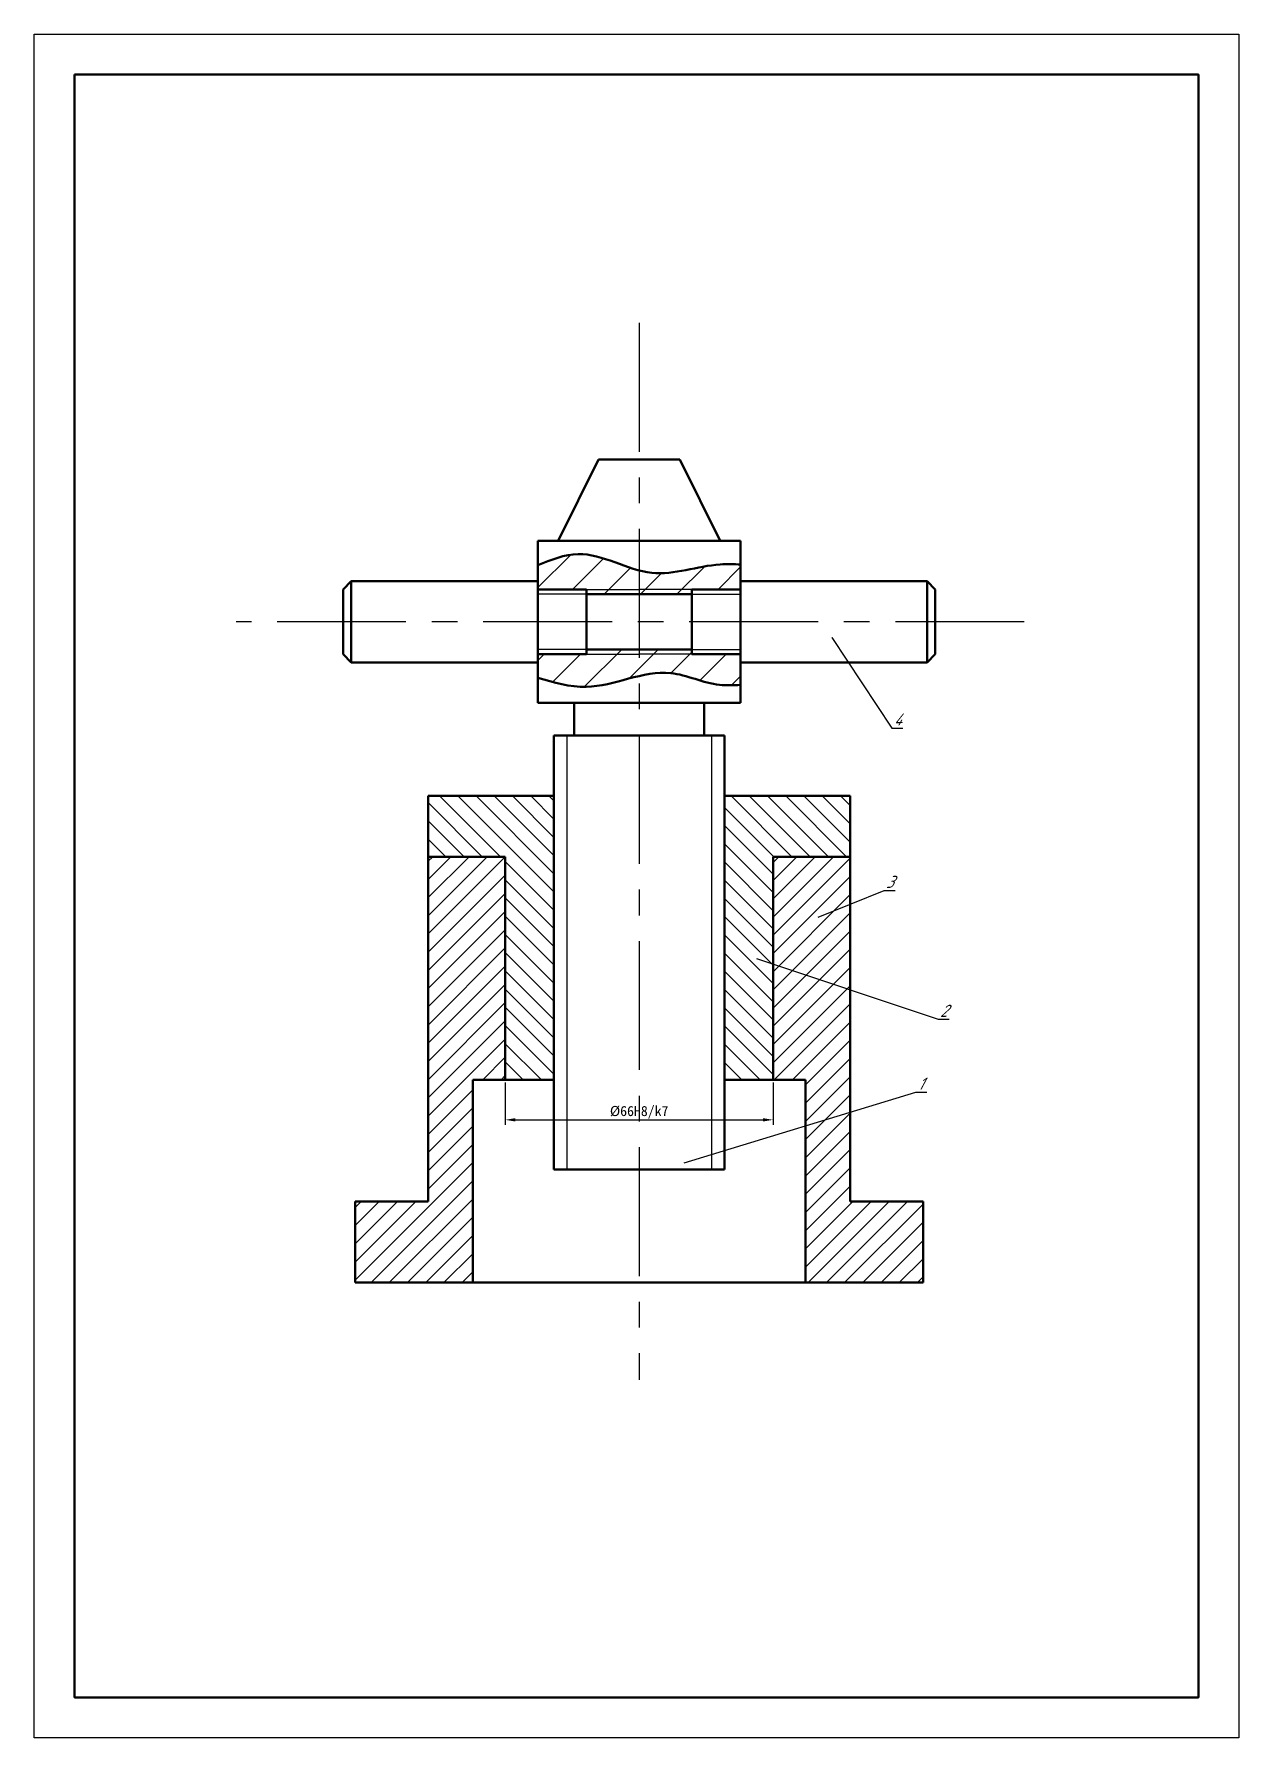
# Model space of a CAD drawing. Header units: millimetres. Extents: x -865 to 177, y 143 to 563.
# Drawn here: x -119.7 to 177.3, y 143.2 to 563.2 of the extents above; entities that cross this region are included whole.
import ezdxf
from ezdxf import colors
from ezdxf.entities.mleader import LeaderData, LeaderLine
from ezdxf.math import Vec2, Vec3

# ---------------------------------------------------------------- set-up
doc = ezdxf.new("R2010")
doc.units = ezdxf.units.MM
doc.linetypes.add('CENTER', pattern=[50.8, 31.75, -6.35, 6.35, -6.35])
for name, color, linetype, lineweight in [('中心线', 1, 'CENTER', 25), ('剖面线', 172, 'Continuous', 25), ('尺寸线', 104, 'Continuous', 25), ('粗实线', 7, 'Continuous', 50), ('细实线', 7, 'Continuous', 25)]:
    doc.layers.add(name, color=color, linetype=linetype, lineweight=lineweight)
doc.styles.add('标注', font='gbeitc.shx', dxfattribs={"oblique": 15, "height": 3})
doc.dimstyles.new('ISO-25', dxfattribs={"dimtxt": 2.5, "dimasz": 2.5, "dimexe": 1.25, "dimexo": 0.625, "dimtad": 1, "dimdsep": 46, "dimtxsty": 'Standard', "dimcen": 2.5, "dimadec": 0, "dimazin": 0, "dimtfac": 1, "dimtmove": 0, "dimatfit": 3, "dimfxl": 1, "dimarcsym": 0})
pattern_1 = [(135, (-349.8916, -178.9778), (-2.245064, -2.245064), [])]
pattern_2 = [(45, (-349.8916, -178.9778), (-2.245064, 2.245064), [])]

# ---------------------------------------------------------------- blocks, each defined once
blk = doc.blocks.new('*D3')
at = {"layer": 'Defpoints', "color": 0, "transparency": 16777216}
for p in [(-3.58, 305.46), (62.42, 305.46), (62.42, 295.6)]:
    blk.add_point(p, dxfattribs=at)
at = {"layer": '尺寸线', "color": 0, "lineweight": -2, "transparency": 16777216}
for p, q in [((-3.58, 304.84), (-3.58, 294.35)), ((62.42, 304.84), (62.42, 294.35)), ((-1.08, 295.6), (59.92, 295.6))]:
    blk.add_line(p, q, dxfattribs=at)
at = {"layer": '尺寸线', "color": 0, "transparency": 16777216}
for points in [[(-1.08, 296.01), (-1.08, 295.18), (-3.58, 295.6)], [(59.92, 296.01), (59.92, 295.18), (62.42, 295.6)]]:
    blk.add_solid(points, dxfattribs=at)
at = {"layer": '尺寸线', "color": 0, "transparency": 16777216, "insert": (29.42, 297.47), "char_height": 2.5, "attachment_point": 5}
blk.add_mtext('%%c66H8/k7', dxfattribs=at)
blk = doc.blocks.new('_DotSmall')
at = {"color": 0, "linetype": 'ByBlock', "const_width": 0.5}
blk.add_lwpolyline([(-0.0625, 0, 1), (0.0625, 0, 1)], format="xyb", close=True, dxfattribs=at)

msp = doc.modelspace()

# ---------------------------------------------------------------- hatches: boundary and pattern name
at = {"layer": '剖面线'}
h = msp.add_hatch(dxfattribs=at)
h.set_pattern_fill('ANSI31', color=256, scale=2)
h.set_pattern_definition([(45, (-349.8916, -178.978), (-4.49013, 4.49013), [])])
edge = h.paths.add_edge_path()
edge.add_spline(control_points=[(54.418, 432.5), (52.739, 432.555), (45.394, 432.797), (37.018, 429.444), (30.447, 430.759), (29.418, 431.027)], knot_values=[25.8830029, 25.8830029, 25.8830029, 25.8830029, 30.9193326, 47.9139999, 51.0763534, 51.0763534, 51.0763534, 51.0763534], degree=3, periodic=0)
edge.add_line((29.418, 431.027), (29.418, 426.358))
edge.add_line((29.418, 426.358), (42.418, 426.358))
edge.add_line((42.418, 426.358), (54.418, 426.358))
edge.add_line((54.418, 426.358), (54.418, 432.5))
edge = h.paths.add_edge_path()
edge.add_spline(control_points=[(29.418, 431.027), (24.358, 432.345), (16.047, 437.014), (7.734, 433.635), (4.418, 432.287)], knot_values=[0, 0, 0, 0, 15.5587182, 25.8830029, 25.8830029, 25.8830029, 25.8830029], degree=3, periodic=0)
edge.add_line((4.418, 432.287), (4.418, 426.358))
edge.add_line((4.418, 426.358), (16.418, 426.358))
edge.add_line((16.418, 426.358), (29.418, 426.358))
edge.add_line((29.418, 426.358), (29.418, 431.027))
h.paths.add_polyline_path([(42.418, 426.358), (29.418, 426.358), (29.418, 425.158), (42.418, 425.158)])
h.paths.add_polyline_path([(29.418, 426.358), (16.418, 426.358), (16.418, 425.158), (29.418, 425.158)])
edge = h.paths.add_edge_path()
edge.add_line((54.418, 410.358), (42.418, 410.358))
edge.add_line((42.418, 410.358), (29.418, 410.358))
edge.add_line((29.418, 410.358), (29.418, 405))
edge.add_spline(control_points=[(29.418, 405), (32.027, 405.601), (38.684, 406.601), (46.797, 402.409), (52.684, 402.723), (54.418, 402.816)], knot_values=[25.3375796, 25.3375796, 25.3375796, 25.3375796, 33.260936, 45.656082, 50.8341754, 50.8341754, 50.8341754, 50.8341754], degree=3, periodic=0)
edge.add_line((54.418, 402.816), (54.418, 410.358))
edge = h.paths.add_edge_path()
edge.add_line((29.418, 410.358), (16.418, 410.358))
edge.add_line((16.418, 410.358), (4.418, 410.358))
edge.add_line((4.418, 410.358), (4.418, 404.587))
edge.add_spline(control_points=[(4.418, 404.587), (8.385, 403.41), (16.66, 400.955), (25.074, 403.999), (29.418, 405)], knot_values=[0, 0, 0, 0, 12.1458755, 25.3375796, 25.3375796, 25.3375796, 25.3375796], degree=3, periodic=0)
edge.add_line((29.418, 405), (29.418, 410.358))
h.paths.add_polyline_path([(29.418, 411.558), (16.418, 411.558), (16.418, 410.358), (29.418, 410.358)])
h.paths.add_polyline_path([(42.418, 411.558), (29.418, 411.558), (29.418, 410.358), (42.418, 410.358)])
h = msp.add_hatch(dxfattribs=at)
h.set_pattern_fill('ANSI31', color=256, angle=90)
h.set_pattern_definition(pattern_1)
h.paths.add_polyline_path([(-3.582, 360.462), (-22.582, 360.462), (-22.582, 375.462), (8.418, 375.462), (8.418, 305.462), (-3.582, 305.462)])
h = msp.add_hatch(dxfattribs=at)
h.set_pattern_fill('ANSI31', color=256, angle=90)
h.set_pattern_definition(pattern_1)
h.paths.add_polyline_path([(50.418, 305.462), (62.418, 305.462), (62.418, 360.462), (81.418, 360.462), (81.418, 375.462), (50.418, 375.462)])
h = msp.add_hatch(dxfattribs=at)
h.set_pattern_fill('ANSI31', color=256)
h.set_pattern_definition(pattern_2)
h.paths.add_polyline_path([(-22.582, 360.462), (-3.582, 360.462), (-3.582, 305.462), (-11.582, 305.462), (-11.582, 255.462), (-40.582, 255.462), (-40.582, 275.462), (-22.582, 275.462)])
h = msp.add_hatch(dxfattribs=at)
h.set_pattern_fill('ANSI31', color=256)
h.set_pattern_definition(pattern_2)
h.paths.add_polyline_path([(62.418, 305.462), (70.418, 305.462), (70.418, 255.462), (99.418, 255.462), (99.418, 275.462), (81.418, 275.462), (81.418, 360.462), (62.418, 360.462)])

# ---------------------------------------------------------------- linework, layer by layer
at = {"layer": '中心线'}
for p, q in [((29.418, 492.05), (29.418, 231.527)), ((124.316, 418.358), (-69.928, 418.358))]:
    msp.add_line(p, q, dxfattribs=at)
at = {"layer": '粗实线'}
for p, q in [((9.418, 438.358), (19.418, 458.358)), ((29.418, 458.358), (19.418, 458.358)), ((29.418, 458.358), (39.418, 458.358)), ((49.418, 438.358), (39.418, 458.358)), ((54.418, 438.358), (4.418, 438.358)), ((4.418, 438.358), (4.418, 398.358)), ((54.418, 398.358), (54.418, 438.358)), ((-41.582, 428.358), (-43.582, 426.358)), ((-43.582, 426.358), (-43.582, 410.358)), ((4.418, 428.358), (-41.582, 428.358)), ((-41.582, 428.358), (-41.582, 408.358)), ((16.418, 426.358), (4.418, 426.358)), ((16.418, 426.358), (16.418, 410.358)), ((16.418, 425.158), (29.418, 425.158)), ((42.418, 425.158), (29.418, 425.158)), ((42.418, 426.358), (42.418, 410.358)), ((42.418, 426.358), (54.418, 426.358)), ((54.418, 428.358), (100.418, 428.358)), ((100.418, 428.358), (102.418, 426.358)), ((100.418, 428.358), (100.418, 408.358)), ((102.418, 426.358), (102.418, 410.358)), ((-41.582, 408.358), (-43.582, 410.358)), ((-41.582, 408.358), (4.418, 408.358)), ((16.418, 410.358), (4.418, 410.358)), ((16.418, 411.558), (29.418, 411.558)), ((42.418, 411.558), (29.418, 411.558)), ((42.418, 410.358), (54.418, 410.358)), ((100.418, 408.358), (54.418, 408.358)), ((100.418, 408.358), (102.418, 410.358)), ((4.418, 398.358), (13.418, 398.358)), ((45.418, 398.358), (13.418, 398.358)), ((13.418, 398.358), (13.418, 390.358)), ((45.418, 390.358), (45.418, 398.358)), ((54.418, 398.358), (45.418, 398.358)), ((8.418, 390.358), (50.418, 390.358)), ((8.418, 390.358), (8.418, 285.358)), ((50.418, 390.358), (50.418, 285.358)), ((8.418, 375.462), (-22.582, 375.462)), ((-22.582, 375.462), (-22.582, 360.462)), ((50.418, 375.462), (81.418, 375.462)), ((81.418, 375.462), (81.418, 360.462)), ((-22.582, 360.462), (-22.582, 275.462)), ((-3.582, 360.462), (-22.582, 360.462)), ((-3.582, 360.462), (-3.582, 305.462)), ((81.418, 360.462), (62.418, 360.462)), ((62.418, 360.462), (62.418, 305.462)), ((81.418, 360.462), (81.418, 275.462)), ((-11.582, 255.462), (-11.582, 305.462)), ((-11.582, 305.462), (-3.582, 305.462)), ((-3.582, 305.462), (8.418, 305.462)), ((62.418, 305.462), (50.418, 305.462)), ((70.418, 305.462), (62.418, 305.462)), ((70.418, 255.462), (70.418, 305.462)), ((8.418, 285.358), (8.418, 283.358)), ((8.418, 283.358), (10.418, 283.358)), ((10.418, 283.358), (29.418, 283.358)), ((48.418, 283.358), (29.418, 283.358)), ((50.418, 283.358), (48.418, 283.358)), ((50.418, 285.358), (50.418, 283.358)), ((-22.582, 275.462), (-40.582, 275.462)), ((-40.582, 275.462), (-40.582, 255.462)), ((81.418, 275.462), (99.418, 275.462)), ((99.418, 275.462), (99.418, 255.462)), ((-40.582, 255.462), (29.418, 255.462)), ((99.418, 255.462), (29.418, 255.462))]:
    msp.add_line(p, q, dxfattribs=at)
msp.add_lwpolyline([(-109.745, 553.237), (167.255, 553.237), (167.255, 153.237), (-109.745, 153.237)], close=True, dxfattribs=at)
for points in [[(4.418, 432.287), (14.366, 435.05), (32.512, 430.445), (49.382, 432.5), (54.418, 432.5)], [(4.418, 404.587), (16.351, 402.32), (37.19, 405.721), (49.24, 402.816), (54.418, 402.816)]]:
    msp.add_spline(points, degree=3, dxfattribs=at)
at = {"layer": '细实线'}
for p, q in [((16.418, 425.158), (4.418, 425.158)), ((16.418, 426.358), (29.418, 426.358)), ((42.418, 426.358), (29.418, 426.358)), ((42.418, 425.158), (54.418, 425.158)), ((16.418, 411.558), (4.418, 411.558)), ((16.418, 410.358), (29.418, 410.358)), ((42.418, 410.358), (29.418, 410.358)), ((42.418, 411.558), (54.418, 411.558)), ((11.568, 390.358), (11.568, 285.358)), ((47.268, 390.358), (47.268, 285.358)), ((11.568, 285.358), (11.568, 283.358)), ((47.268, 285.358), (47.268, 283.358))]:
    msp.add_line(p, q, dxfattribs=at)
msp.add_lwpolyline([(-119.745, 563.237), (177.255, 563.237), (177.255, 143.237), (-119.745, 143.237)], close=True, dxfattribs=at)

# ---------------------------------------------------------------- dimensions: what is measured, and where the dimension line sits
at = {"layer": '尺寸线'}
dim = msp.add_linear_dim(base=(62.418, 295.597), p1=(-3.582, 305.462), p2=(62.418, 305.462), text='%%c66H8/k7', dimstyle='ISO-25', dxfattribs=at)
dim.commit()
dim.dimension.update_dxf_attribs({"geometry": '*D3', "text_midpoint": (29.418, 297.472)})

# ---------------------------------------------------------------- leaders
ml = msp.add_multileader_mtext('Standard', dxfattribs=at)
ml.set_content('4', color=256, style='标注')
ml.set_leader_properties()
ml.set_arrow_properties(name='DOTSMALL')
ml.build(insert=Vec2(0, 0))
ml.multileader.update_dxf_attribs({"text_left_attachment_type": 5, "text_right_attachment_type": 5, "dogleg_length": 0.36, "arrow_head_size": 0.18})
ctx = ml.context
ctx.base_point, ctx.char_height, ctx.arrow_head_size, ctx.landing_gap_size, ctx.plane_origin = Vec3(92.027, 392.163), 3, 0.18, 0.09, Vec3(76.941, 414.502)
ctx.left_attachment, ctx.right_attachment = 5, 5
notes = []
notes.append((ctx, [(0, (1, 1, 0), (91.667, 392.163), (1, 0), 0.36, [(0, [(76.941, 414.502)], 0, [])])]))
ctx.mtext.insert, ctx.mtext.flow_direction = Vec3(92.117, 395.763), 5
ml = msp.add_multileader_mtext('Standard', dxfattribs=at)
ml.set_content('3', color=256, style='标注')
ml.set_leader_properties()
ml.set_arrow_properties(name='DOTSMALL')
ml.build(insert=Vec2(0, 0))
ml.multileader.update_dxf_attribs({"text_left_attachment_type": 5, "text_right_attachment_type": 5, "dogleg_length": 0.36, "arrow_head_size": 0.18})
ctx = ml.context
ctx.base_point, ctx.char_height, ctx.arrow_head_size, ctx.landing_gap_size, ctx.plane_origin = Vec3(90.128, 352.152), 3, 0.18, 0.09, Vec3(73.539, 345.58)
ctx.left_attachment, ctx.right_attachment = 5, 5
notes.append((ctx, [(0, (1, 1, 0), (89.768, 352.152), (1, 0), 0.36, [(0, [(73.539, 345.58)], 0, [])])]))
ctx.mtext.insert, ctx.mtext.flow_direction = Vec3(90.218, 355.752), 5
ml = msp.add_multileader_mtext('Standard', dxfattribs=at)
ml.set_content('2', color=256, style='标注')
ml.set_leader_properties()
ml.set_arrow_properties(name='DOTSMALL')
ml.build(insert=Vec2(0, 0))
ml.multileader.update_dxf_attribs({"text_left_attachment_type": 5, "text_right_attachment_type": 5, "dogleg_length": 0.36, "arrow_head_size": 0.18})
ctx = ml.context
ctx.base_point, ctx.char_height, ctx.arrow_head_size, ctx.landing_gap_size, ctx.plane_origin = Vec3(103.461, 320.384), 3, 0.18, 0.09, Vec3(58.334, 335.371)
ctx.left_attachment, ctx.right_attachment = 5, 5
notes.append((ctx, [(0, (1, 1, 0), (103.101, 320.384), (1, 0), 0.36, [(0, [(58.334, 335.371)], 0, [])])]))
ctx.mtext.insert, ctx.mtext.flow_direction = Vec3(103.551, 323.984), 5
ml = msp.add_multileader_mtext('Standard', dxfattribs=at)
ml.set_content('1', color=256, style='标注')
ml.set_leader_properties()
ml.set_arrow_properties(name='DOTSMALL')
ml.build(insert=Vec2(0, 0))
ml.multileader.update_dxf_attribs({"text_left_attachment_type": 5, "text_right_attachment_type": 5, "dogleg_length": 0.36, "arrow_head_size": 0.18})
ctx = ml.context
ctx.base_point, ctx.char_height, ctx.arrow_head_size, ctx.landing_gap_size, ctx.plane_origin = Vec3(97.974, 302.437), 3, 0.18, 0.09, Vec3(40.538, 285.017)
ctx.left_attachment, ctx.right_attachment = 5, 5
notes.append((ctx, [(0, (1, 1, 0), (97.614, 302.437), (1, 0), 0.36, [(0, [(40.538, 285.017)], 0, [])])]))
ctx.mtext.insert, ctx.mtext.flow_direction = Vec3(98.064, 306.037), 5
for ctx, leaders in notes:
    for number, flags, end, landing, length, lines in leaders:
        leader = LeaderData()
        leader.index, (leader.has_last_leader_line, leader.has_dogleg_vector, leader.attachment_direction) = number, flags
        leader.last_leader_point, leader.dogleg_vector, leader.dogleg_length = Vec3(end), Vec3(landing), length
        for number, points, colour, breaks in lines:
            line = LeaderLine()
            line.index, line.vertices, line.color, line.breaks = number, Vec3.list(points), colors.encode_raw_color(colour), breaks
            leader.lines.append(line)
        ctx.leaders.append(leader)

doc.saveas('drawing.dxf')
